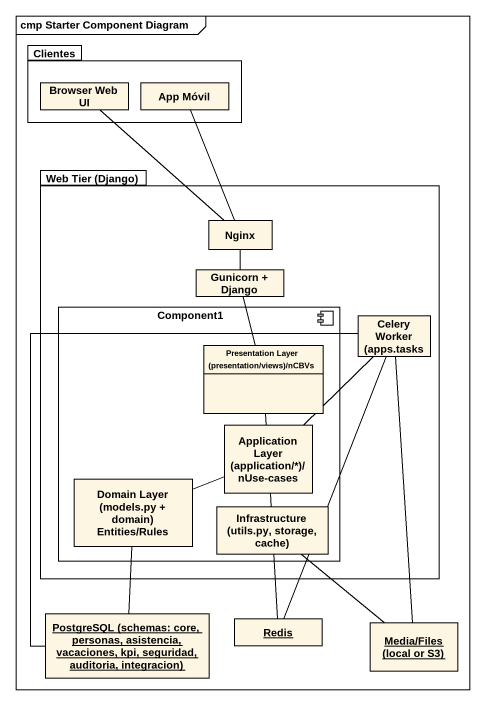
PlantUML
@startuml
mainframe cmp Starter Component Diagram
hide circle
hide empty members
package Clientes {
  class "Browser Web UI" as Browser_Web_UI
  class "App Móvil" as App_Móvil
}
package "Web Tier (Django)" as Web_Tier_Django {
  class Nginx
  class "Gunicorn + Django" as Gunicorn_Django
  component Component1 {
    class "Presentation Layer (presentation/views)/nCBVs" as Presentation_Layer
    class "Application Layer (application/*)/nUse-cases" as Application_Layer
    class "Domain Layer (models.py + domain) Entities/Rules" as Domain_Layer_models_py
    class "Infrastructure (utils.py, storage, cache)" as Infrastructure_utils_py
  }
  class "Celery Worker (apps.tasks" as Celery_Worker_apps_tasks
}
object "PostgreSQL (schemas: core, personas, asistencia, vacaciones, kpi, seguridad, auditoria, integracion)" as PostgreSQL_schemas_core
object Redis
object "Media/Files (local or S3)" as Media_Files_local_or_S3
Browser_Web_UI -- Nginx
App_Móvil -- Nginx
Nginx -- Gunicorn_Django
Gunicorn_Django -- Presentation_Layer
Celery_Worker_apps_tasks -- Application_Layer
Celery_Worker_apps_tasks -- PostgreSQL_schemas_core
Celery_Worker_apps_tasks -- Redis
Celery_Worker_apps_tasks -- Media_Files_local_or_S3
Presentation_Layer -- Application_Layer
Application_Layer -left- Domain_Layer_models_py
Application_Layer -- Infrastructure_utils_py
Domain_Layer_models_py -- PostgreSQL_schemas_core
Infrastructure_utils_py -- Redis
Infrastructure_utils_py -- Media_Files_local_or_S3
@enduml
